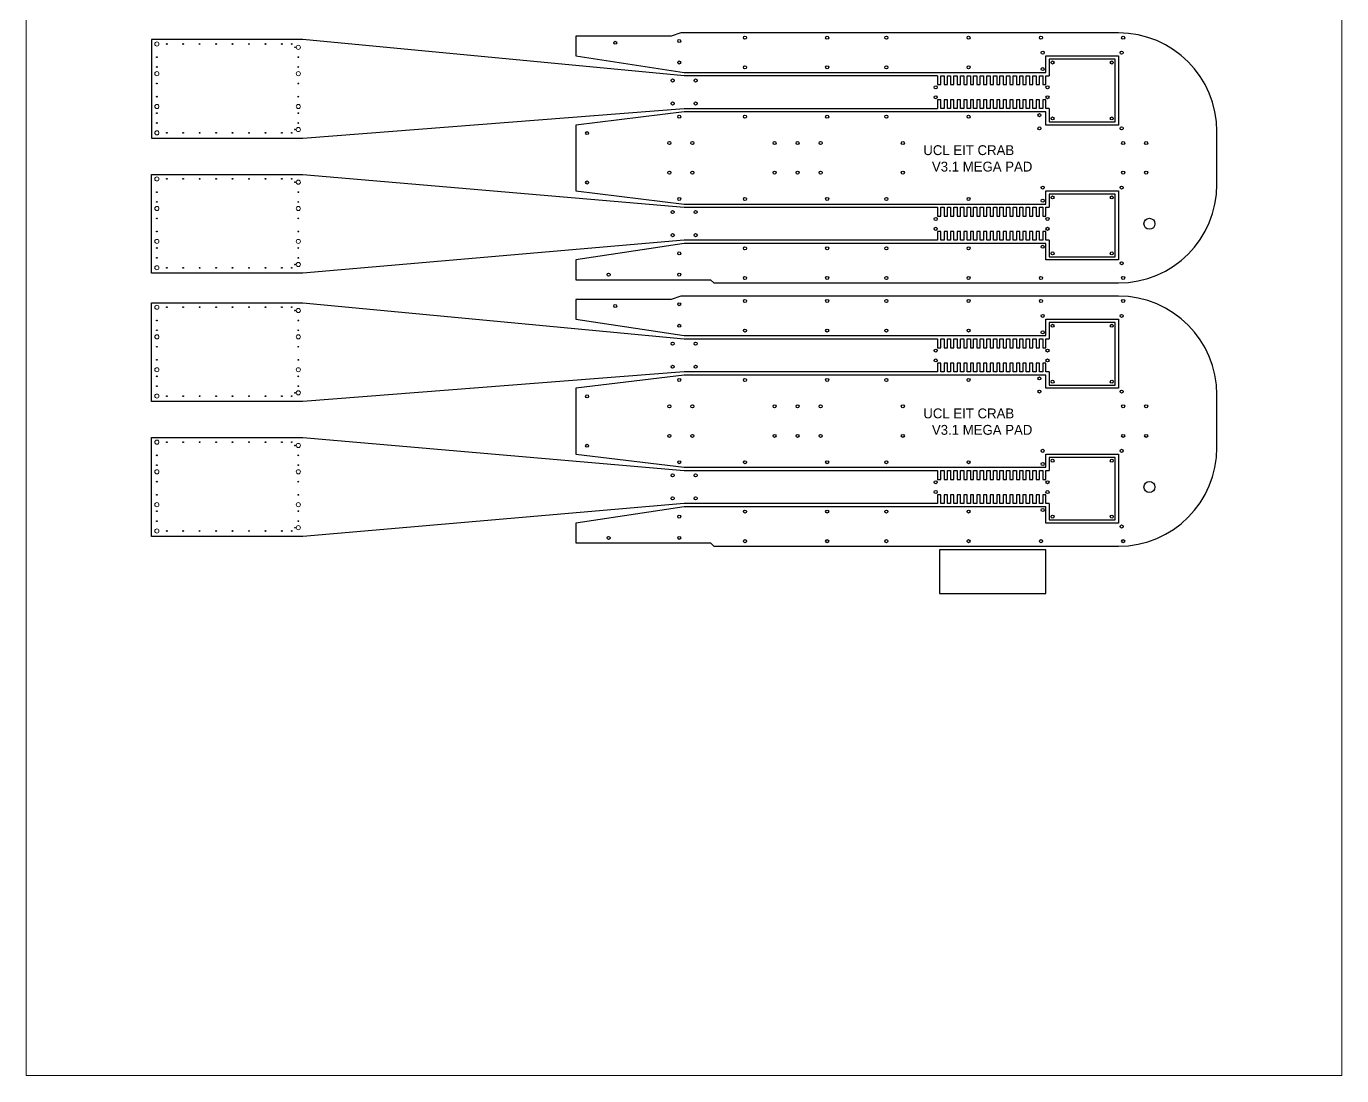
# Model space of a CAD drawing. Header units: millimetres. Extents: x 43.3 to 83.3, y 94.2 to 164.2.
# Drawn here: x 43.29 to 83.29, y 94.21 to 126.1 of the extents above; entities that cross this region are included whole.
import ezdxf

# ---------------------------------------------------------------- set-up
doc = ezdxf.new("R2010")
doc.units = ezdxf.units.MM
doc.layers.add('Foil', color=5, linetype='Continuous')

msp = doc.modelspace()

# ---------------------------------------------------------------- linework, layer by layer
at = {"layer": 'Foil', "linetype": 'Continuous', "lineweight": 0}
for p, q in [((43.292, 94.211), (43.292, 164.211)), ((83.292, 164.211), (83.292, 94.211)), ((83.292, 94.211), (43.292, 94.211))]:
    msp.add_line(p, q, dxfattribs=at)
at = {"layer": 'Foil'}
for p, q in [((51.7, 125.7), (47.1, 125.7)), ((47.1, 125.7), (47.1, 122.7)), ((63.3, 124.6), (51.7, 125.7)), ((62.9, 125.8), (60, 125.8)), ((60, 125.8), (60, 125.2)), ((63.2, 125.9), (62.9, 125.8)), ((76.5, 125.9), (63.2, 125.9)), ((60, 125.2), (63.3, 124.7)), ((74.3, 124.7), (74.3, 125.2)), ((74.3, 125.2), (76.5, 125.2)), ((76.5, 125.2), (76.5, 123.1)), ((76.4, 125.1), (74.4, 125.1)), ((74.4, 125.1), (74.4, 124.6)), ((76.4, 123.2), (76.4, 125.1)), ((63.3, 124.7), (74.3, 124.7)), ((71, 124.6), (63.3, 124.6)), ((71, 124.6), (71, 124.333)), ((71.1, 124.333), (71.1, 124.6)), ((71.1, 124.6), (71.2, 124.6)), ((71.2, 124.6), (71.2, 124.333)), ((71.3, 124.333), (71.3, 124.6)), ((71.3, 124.6), (71.4, 124.6)), ((71.4, 124.6), (71.4, 124.333)), ((71.5, 124.333), (71.5, 124.6)), ((71.5, 124.6), (71.6, 124.6)), ((71.6, 124.6), (71.6, 124.333)), ((71.7, 124.333), (71.7, 124.6)), ((71.7, 124.6), (71.8, 124.6)), ((71.8, 124.6), (71.8, 124.333)), ((71.9, 124.333), (71.9, 124.6)), ((71.9, 124.6), (72, 124.6)), ((72, 124.6), (72, 124.333)), ((72.1, 124.333), (72.1, 124.6)), ((72.1, 124.6), (72.2, 124.6)), ((72.2, 124.6), (72.2, 124.333)), ((72.3, 124.333), (72.3, 124.6)), ((72.3, 124.6), (72.4, 124.6)), ((72.4, 124.6), (72.4, 124.333)), ((72.5, 124.333), (72.5, 124.6)), ((72.5, 124.6), (72.6, 124.6)), ((72.6, 124.6), (72.6, 124.333)), ((72.7, 124.333), (72.7, 124.6)), ((72.7, 124.6), (72.8, 124.6)), ((72.8, 124.6), (72.8, 124.333)), ((72.9, 124.333), (72.9, 124.6)), ((72.9, 124.6), (73, 124.6)), ((73, 124.6), (73, 124.333)), ((73.1, 124.333), (73.1, 124.6)), ((73.1, 124.6), (73.2, 124.6)), ((73.2, 124.6), (73.2, 124.333)), ((73.3, 124.333), (73.3, 124.6)), ((73.3, 124.6), (73.4, 124.6)), ((73.4, 124.6), (73.4, 124.333)), ((73.5, 124.333), (73.5, 124.6)), ((73.5, 124.6), (73.6, 124.6)), ((73.6, 124.6), (73.6, 124.333)), ((73.7, 124.333), (73.7, 124.6)), ((73.7, 124.6), (73.8, 124.6)), ((73.8, 124.6), (73.8, 124.333)), ((73.9, 124.333), (73.9, 124.6)), ((73.9, 124.6), (74, 124.6)), ((74, 124.6), (74, 124.333)), ((74.1, 124.333), (74.1, 124.6)), ((74.1, 124.6), (74.2, 124.6)), ((74.2, 124.6), (74.2, 124.333)), ((74.3, 124.333), (74.3, 124.6)), ((74.3, 124.6), (74.4, 124.6)), ((71, 124.333), (71.1, 124.333)), ((71.2, 124.333), (71.3, 124.333)), ((71.4, 124.333), (71.5, 124.333)), ((71.6, 124.333), (71.7, 124.333)), ((71.8, 124.333), (71.9, 124.333)), ((72, 124.333), (72.1, 124.333)), ((72.2, 124.333), (72.3, 124.333)), ((72.4, 124.333), (72.5, 124.333)), ((72.6, 124.333), (72.7, 124.333)), ((72.8, 124.333), (72.9, 124.333)), ((73, 124.333), (73.1, 124.333)), ((73.2, 124.333), (73.3, 124.333)), ((73.4, 124.333), (73.5, 124.333)), ((73.6, 124.333), (73.7, 124.333)), ((73.8, 124.333), (73.9, 124.333)), ((74, 124.333), (74.1, 124.333)), ((74.2, 124.333), (74.3, 124.333)), ((51.7, 122.7), (63.3, 123.6)), ((63.3, 123.6), (71, 123.6)), ((71.1, 123.867), (71, 123.867)), ((71, 123.867), (71, 123.6)), ((71.1, 123.6), (71.1, 123.867)), ((71.3, 123.867), (71.2, 123.867)), ((71.2, 123.867), (71.2, 123.6)), ((71.3, 123.6), (71.3, 123.867)), ((71.5, 123.867), (71.4, 123.867)), ((71.4, 123.867), (71.4, 123.6)), ((71.5, 123.6), (71.5, 123.867)), ((71.7, 123.867), (71.6, 123.867)), ((71.6, 123.867), (71.6, 123.6)), ((71.7, 123.6), (71.7, 123.867)), ((71.9, 123.867), (71.8, 123.867)), ((71.8, 123.867), (71.8, 123.6)), ((71.9, 123.6), (71.9, 123.867)), ((72.1, 123.867), (72, 123.867)), ((72, 123.867), (72, 123.6)), ((72.1, 123.6), (72.1, 123.867)), ((72.3, 123.867), (72.2, 123.867)), ((72.2, 123.867), (72.2, 123.6)), ((72.3, 123.6), (72.3, 123.867)), ((72.5, 123.867), (72.4, 123.867)), ((72.4, 123.867), (72.4, 123.6)), ((72.5, 123.6), (72.5, 123.867)), ((72.7, 123.867), (72.6, 123.867)), ((72.6, 123.867), (72.6, 123.6)), ((72.7, 123.6), (72.7, 123.867)), ((72.9, 123.867), (72.8, 123.867)), ((72.8, 123.867), (72.8, 123.6)), ((72.9, 123.6), (72.9, 123.867)), ((73.1, 123.867), (73, 123.867)), ((73, 123.867), (73, 123.6)), ((73.1, 123.6), (73.1, 123.867)), ((73.3, 123.867), (73.2, 123.867)), ((73.2, 123.867), (73.2, 123.6)), ((73.3, 123.6), (73.3, 123.867)), ((73.5, 123.867), (73.4, 123.867)), ((73.4, 123.867), (73.4, 123.6)), ((73.5, 123.6), (73.5, 123.867)), ((73.7, 123.867), (73.6, 123.867)), ((73.6, 123.867), (73.6, 123.6)), ((73.7, 123.6), (73.7, 123.867)), ((73.9, 123.867), (73.8, 123.867)), ((73.8, 123.867), (73.8, 123.6)), ((73.9, 123.6), (73.9, 123.867)), ((74.1, 123.867), (74, 123.867)), ((74, 123.867), (74, 123.6)), ((74.1, 123.6), (74.1, 123.867)), ((74.3, 123.867), (74.2, 123.867)), ((74.2, 123.867), (74.2, 123.6)), ((74.3, 123.6), (74.3, 123.867)), ((74.4, 123.6), (74.4, 123.2)), ((63.3, 123.5), (60, 123.1)), ((74.3, 123.5), (63.3, 123.5)), ((71.2, 123.6), (71.1, 123.6)), ((71.4, 123.6), (71.3, 123.6)), ((71.6, 123.6), (71.5, 123.6)), ((71.8, 123.6), (71.7, 123.6)), ((72, 123.6), (71.9, 123.6)), ((72.2, 123.6), (72.1, 123.6)), ((72.4, 123.6), (72.3, 123.6)), ((72.6, 123.6), (72.5, 123.6)), ((72.8, 123.6), (72.7, 123.6)), ((73, 123.6), (72.9, 123.6)), ((73.2, 123.6), (73.1, 123.6)), ((73.4, 123.6), (73.3, 123.6)), ((73.6, 123.6), (73.5, 123.6)), ((73.8, 123.6), (73.7, 123.6)), ((74, 123.6), (73.9, 123.6)), ((74.2, 123.6), (74.1, 123.6)), ((74.4, 123.6), (74.3, 123.6)), ((74.3, 123.1), (74.3, 123.5)), ((74.4, 123.2), (76.4, 123.2)), ((60, 123.1), (60, 121.1)), ((76.5, 123.1), (74.3, 123.1)), ((79.5, 121.3), (79.5, 122.9)), ((47.1, 122.7), (51.7, 122.7)), ((47.1, 118.6), (47.1, 121.6)), ((47.1, 121.6), (51.7, 121.6)), ((51.7, 121.6), (63.3, 120.6)), ((60, 121.1), (63.3, 120.7)), ((74.3, 120.7), (74.3, 121.1)), ((74.3, 121.1), (76.5, 121.1)), ((76.4, 121), (74.4, 121)), ((74.4, 121), (74.4, 120.6)), ((76.4, 119.1), (76.4, 121)), ((76.5, 121.1), (76.5, 119)), ((63.3, 120.7), (74.3, 120.7)), ((63.3, 120.6), (71, 120.6)), ((71, 120.6), (71, 120.333)), ((71.1, 120.333), (71.1, 120.6)), ((71.1, 120.6), (71.2, 120.6)), ((71.2, 120.6), (71.2, 120.333)), ((71.3, 120.333), (71.3, 120.6)), ((71.3, 120.6), (71.4, 120.6)), ((71.4, 120.6), (71.4, 120.333)), ((71.5, 120.333), (71.5, 120.6)), ((71.5, 120.6), (71.6, 120.6)), ((71.6, 120.6), (71.6, 120.333)), ((71.7, 120.333), (71.7, 120.6)), ((71.7, 120.6), (71.8, 120.6)), ((71.8, 120.6), (71.8, 120.333)), ((71.9, 120.333), (71.9, 120.6)), ((71.9, 120.6), (72, 120.6)), ((72, 120.6), (72, 120.333)), ((72.1, 120.333), (72.1, 120.6)), ((72.1, 120.6), (72.2, 120.6)), ((72.2, 120.6), (72.2, 120.333)), ((72.3, 120.333), (72.3, 120.6)), ((72.3, 120.6), (72.4, 120.6)), ((72.4, 120.6), (72.4, 120.333)), ((72.5, 120.333), (72.5, 120.6)), ((72.5, 120.6), (72.6, 120.6)), ((72.6, 120.6), (72.6, 120.333)), ((72.7, 120.333), (72.7, 120.6)), ((72.7, 120.6), (72.8, 120.6)), ((72.8, 120.6), (72.8, 120.333)), ((72.9, 120.333), (72.9, 120.6)), ((72.9, 120.6), (73, 120.6)), ((73, 120.6), (73, 120.333)), ((73.1, 120.333), (73.1, 120.6)), ((73.1, 120.6), (73.2, 120.6)), ((73.2, 120.6), (73.2, 120.333)), ((73.3, 120.333), (73.3, 120.6)), ((73.3, 120.6), (73.4, 120.6)), ((73.4, 120.6), (73.4, 120.333)), ((73.5, 120.333), (73.5, 120.6)), ((73.5, 120.6), (73.6, 120.6)), ((73.6, 120.6), (73.6, 120.333)), ((73.7, 120.333), (73.7, 120.6)), ((73.7, 120.6), (73.8, 120.6)), ((73.8, 120.6), (73.8, 120.333)), ((73.9, 120.333), (73.9, 120.6)), ((73.9, 120.6), (74, 120.6)), ((74, 120.6), (74, 120.333)), ((74.1, 120.333), (74.1, 120.6)), ((74.1, 120.6), (74.2, 120.6)), ((74.2, 120.6), (74.2, 120.333)), ((74.3, 120.333), (74.3, 120.6)), ((74.3, 120.6), (74.4, 120.6)), ((71, 120.333), (71.1, 120.333)), ((71.2, 120.333), (71.3, 120.333)), ((71.4, 120.333), (71.5, 120.333)), ((71.6, 120.333), (71.7, 120.333)), ((71.8, 120.333), (71.9, 120.333)), ((72, 120.333), (72.1, 120.333)), ((72.2, 120.333), (72.3, 120.333)), ((72.4, 120.333), (72.5, 120.333)), ((72.6, 120.333), (72.7, 120.333)), ((72.8, 120.333), (72.9, 120.333)), ((73, 120.333), (73.1, 120.333)), ((73.2, 120.333), (73.3, 120.333)), ((73.4, 120.333), (73.5, 120.333)), ((73.6, 120.333), (73.7, 120.333)), ((73.8, 120.333), (73.9, 120.333)), ((74, 120.333), (74.1, 120.333)), ((74.2, 120.333), (74.3, 120.333)), ((63.3, 119.6), (51.7, 118.6)), ((70.7, 119.6), (63.3, 119.6)), ((71, 119.6), (70.7, 119.6)), ((71.1, 119.867), (71, 119.867)), ((71, 119.867), (71, 119.6)), ((71.1, 119.6), (71.1, 119.867)), ((71.3, 119.867), (71.2, 119.867)), ((71.2, 119.867), (71.2, 119.6)), ((71.3, 119.6), (71.3, 119.867)), ((71.5, 119.867), (71.4, 119.867)), ((71.4, 119.867), (71.4, 119.6)), ((71.5, 119.6), (71.5, 119.867)), ((71.7, 119.867), (71.6, 119.867)), ((71.6, 119.867), (71.6, 119.6)), ((71.7, 119.6), (71.7, 119.867)), ((71.9, 119.867), (71.8, 119.867)), ((71.8, 119.867), (71.8, 119.6)), ((71.9, 119.6), (71.9, 119.867)), ((72.1, 119.867), (72, 119.867)), ((72, 119.867), (72, 119.6)), ((72.1, 119.6), (72.1, 119.867)), ((72.3, 119.867), (72.2, 119.867)), ((72.2, 119.867), (72.2, 119.6)), ((72.3, 119.6), (72.3, 119.867)), ((72.5, 119.867), (72.4, 119.867)), ((72.4, 119.867), (72.4, 119.6)), ((72.5, 119.6), (72.5, 119.867)), ((72.7, 119.867), (72.6, 119.867)), ((72.6, 119.867), (72.6, 119.6)), ((72.7, 119.6), (72.7, 119.867)), ((72.9, 119.867), (72.8, 119.867)), ((72.8, 119.867), (72.8, 119.6)), ((72.9, 119.6), (72.9, 119.867)), ((73.1, 119.867), (73, 119.867)), ((73, 119.867), (73, 119.6)), ((73.1, 119.6), (73.1, 119.867)), ((73.3, 119.867), (73.2, 119.867)), ((73.2, 119.867), (73.2, 119.6)), ((73.3, 119.6), (73.3, 119.867)), ((73.5, 119.867), (73.4, 119.867)), ((73.4, 119.867), (73.4, 119.6)), ((73.5, 119.6), (73.5, 119.867)), ((73.7, 119.867), (73.6, 119.867)), ((73.6, 119.867), (73.6, 119.6)), ((73.7, 119.6), (73.7, 119.867)), ((73.9, 119.867), (73.8, 119.867)), ((73.8, 119.867), (73.8, 119.6)), ((73.9, 119.6), (73.9, 119.867)), ((74.1, 119.867), (74, 119.867)), ((74, 119.867), (74, 119.6)), ((74.1, 119.6), (74.1, 119.867)), ((74.3, 119.867), (74.2, 119.867)), ((74.2, 119.867), (74.2, 119.6)), ((74.3, 119.6), (74.3, 119.867)), ((74.4, 119.6), (74.4, 119.1)), ((63.3, 119.5), (60, 119)), ((74.3, 119.5), (63.3, 119.5)), ((71.2, 119.6), (71.1, 119.6)), ((71.4, 119.6), (71.3, 119.6)), ((71.6, 119.6), (71.5, 119.6)), ((71.8, 119.6), (71.7, 119.6)), ((72, 119.6), (71.9, 119.6)), ((72.2, 119.6), (72.1, 119.6)), ((72.4, 119.6), (72.3, 119.6)), ((72.6, 119.6), (72.5, 119.6)), ((72.8, 119.6), (72.7, 119.6)), ((73, 119.6), (72.9, 119.6)), ((73.2, 119.6), (73.1, 119.6)), ((73.4, 119.6), (73.3, 119.6)), ((73.6, 119.6), (73.5, 119.6)), ((73.8, 119.6), (73.7, 119.6)), ((74, 119.6), (73.9, 119.6)), ((74.2, 119.6), (74.1, 119.6)), ((74.4, 119.6), (74.3, 119.6)), ((74.3, 119), (74.3, 119.5)), ((60, 119), (60, 118.4)), ((76.5, 119), (74.3, 119)), ((74.4, 119.1), (76.4, 119.1)), ((51.7, 118.6), (47.1, 118.6)), ((60, 118.4), (64.1, 118.4)), ((64.1, 118.4), (64.2, 118.3)), ((64.2, 118.3), (76.5, 118.3)), ((47.1, 114.7), (47.1, 117.7)), ((47.1, 117.7), (51.7, 117.7)), ((51.7, 117.7), (63.3, 116.6)), ((62.9, 117.8), (60, 117.8)), ((60, 117.8), (60, 117.2)), ((63.2, 117.9), (62.9, 117.8)), ((76.5, 117.9), (63.2, 117.9)), ((60, 117.2), (63.3, 116.7)), ((74.3, 116.7), (74.3, 117.2)), ((74.3, 117.2), (76.5, 117.2)), ((76.4, 117.1), (74.4, 117.1)), ((74.4, 117.1), (74.4, 116.6)), ((76.4, 115.2), (76.4, 117.1)), ((76.5, 117.2), (76.5, 115.1)), ((63.3, 116.7), (74.3, 116.7)), ((63.3, 116.6), (70.7, 116.6)), ((70.7, 116.6), (71, 116.6)), ((71, 116.6), (71, 116.333)), ((71.1, 116.333), (71.1, 116.6)), ((71.1, 116.6), (71.2, 116.6)), ((71.2, 116.6), (71.2, 116.333)), ((71.3, 116.333), (71.3, 116.6)), ((71.3, 116.6), (71.4, 116.6)), ((71.4, 116.6), (71.4, 116.333)), ((71.5, 116.333), (71.5, 116.6)), ((71.5, 116.6), (71.6, 116.6)), ((71.6, 116.6), (71.6, 116.333)), ((71.7, 116.333), (71.7, 116.6)), ((71.7, 116.6), (71.8, 116.6)), ((71.8, 116.6), (71.8, 116.333)), ((71.9, 116.333), (71.9, 116.6)), ((71.9, 116.6), (72, 116.6)), ((72, 116.6), (72, 116.333)), ((72.1, 116.333), (72.1, 116.6)), ((72.1, 116.6), (72.2, 116.6)), ((72.2, 116.6), (72.2, 116.333)), ((72.3, 116.333), (72.3, 116.6)), ((72.3, 116.6), (72.4, 116.6)), ((72.4, 116.6), (72.4, 116.333)), ((72.5, 116.333), (72.5, 116.6)), ((72.5, 116.6), (72.6, 116.6)), ((72.6, 116.6), (72.6, 116.333)), ((72.7, 116.333), (72.7, 116.6)), ((72.7, 116.6), (72.8, 116.6)), ((72.8, 116.6), (72.8, 116.333)), ((72.9, 116.333), (72.9, 116.6)), ((72.9, 116.6), (73, 116.6)), ((73, 116.6), (73, 116.333)), ((73.1, 116.333), (73.1, 116.6)), ((73.1, 116.6), (73.2, 116.6)), ((73.2, 116.6), (73.2, 116.333)), ((73.3, 116.333), (73.3, 116.6)), ((73.3, 116.6), (73.4, 116.6)), ((73.4, 116.6), (73.4, 116.333)), ((73.5, 116.333), (73.5, 116.6)), ((73.5, 116.6), (73.6, 116.6)), ((73.6, 116.6), (73.6, 116.333)), ((73.7, 116.333), (73.7, 116.6)), ((73.7, 116.6), (73.8, 116.6)), ((73.8, 116.6), (73.8, 116.333)), ((73.9, 116.333), (73.9, 116.6)), ((73.9, 116.6), (74, 116.6)), ((74, 116.6), (74, 116.333)), ((74.1, 116.333), (74.1, 116.6)), ((74.1, 116.6), (74.2, 116.6)), ((74.2, 116.6), (74.2, 116.333)), ((74.3, 116.333), (74.3, 116.6)), ((74.3, 116.6), (74.4, 116.6)), ((71, 116.333), (71.1, 116.333)), ((71.2, 116.333), (71.3, 116.333)), ((71.4, 116.333), (71.5, 116.333)), ((71.6, 116.333), (71.7, 116.333)), ((71.8, 116.333), (71.9, 116.333)), ((72, 116.333), (72.1, 116.333)), ((72.2, 116.333), (72.3, 116.333)), ((72.4, 116.333), (72.5, 116.333)), ((72.6, 116.333), (72.7, 116.333)), ((72.8, 116.333), (72.9, 116.333)), ((73, 116.333), (73.1, 116.333)), ((73.2, 116.333), (73.3, 116.333)), ((73.4, 116.333), (73.5, 116.333)), ((73.6, 116.333), (73.7, 116.333)), ((73.8, 116.333), (73.9, 116.333)), ((74, 116.333), (74.1, 116.333)), ((74.2, 116.333), (74.3, 116.333)), ((71.1, 115.867), (71, 115.867)), ((71, 115.867), (71, 115.6)), ((71.1, 115.6), (71.1, 115.867)), ((71.3, 115.867), (71.2, 115.867)), ((71.2, 115.867), (71.2, 115.6)), ((71.3, 115.6), (71.3, 115.867)), ((71.5, 115.867), (71.4, 115.867)), ((71.4, 115.867), (71.4, 115.6)), ((71.5, 115.6), (71.5, 115.867)), ((71.7, 115.867), (71.6, 115.867)), ((71.6, 115.867), (71.6, 115.6)), ((71.7, 115.6), (71.7, 115.867)), ((71.9, 115.867), (71.8, 115.867)), ((71.8, 115.867), (71.8, 115.6)), ((71.9, 115.6), (71.9, 115.867)), ((72.1, 115.867), (72, 115.867)), ((72, 115.867), (72, 115.6)), ((72.1, 115.6), (72.1, 115.867)), ((72.3, 115.867), (72.2, 115.867)), ((72.2, 115.867), (72.2, 115.6)), ((72.3, 115.6), (72.3, 115.867)), ((72.5, 115.867), (72.4, 115.867)), ((72.4, 115.867), (72.4, 115.6)), ((72.5, 115.6), (72.5, 115.867)), ((72.7, 115.867), (72.6, 115.867)), ((72.6, 115.867), (72.6, 115.6)), ((72.7, 115.6), (72.7, 115.867)), ((72.9, 115.867), (72.8, 115.867)), ((72.8, 115.867), (72.8, 115.6)), ((72.9, 115.6), (72.9, 115.867)), ((73.1, 115.867), (73, 115.867)), ((73, 115.867), (73, 115.6)), ((73.1, 115.6), (73.1, 115.867)), ((73.3, 115.867), (73.2, 115.867)), ((73.2, 115.867), (73.2, 115.6)), ((73.3, 115.6), (73.3, 115.867)), ((73.5, 115.867), (73.4, 115.867)), ((73.4, 115.867), (73.4, 115.6)), ((73.5, 115.6), (73.5, 115.867)), ((73.7, 115.867), (73.6, 115.867)), ((73.6, 115.867), (73.6, 115.6)), ((73.7, 115.6), (73.7, 115.867)), ((73.9, 115.867), (73.8, 115.867)), ((73.8, 115.867), (73.8, 115.6)), ((73.9, 115.6), (73.9, 115.867)), ((74.1, 115.867), (74, 115.867)), ((74, 115.867), (74, 115.6)), ((74.1, 115.6), (74.1, 115.867)), ((74.3, 115.867), (74.2, 115.867)), ((74.2, 115.867), (74.2, 115.6)), ((74.3, 115.6), (74.3, 115.867)), ((63.3, 115.6), (51.7, 114.7)), ((63.3, 115.5), (60, 115.1)), ((70.7, 115.6), (63.3, 115.6)), ((74.3, 115.5), (63.3, 115.5)), ((71, 115.6), (70.7, 115.6)), ((71.2, 115.6), (71.1, 115.6)), ((71.4, 115.6), (71.3, 115.6)), ((71.6, 115.6), (71.5, 115.6)), ((71.8, 115.6), (71.7, 115.6)), ((72, 115.6), (71.9, 115.6)), ((72.2, 115.6), (72.1, 115.6)), ((72.4, 115.6), (72.3, 115.6)), ((72.6, 115.6), (72.5, 115.6)), ((72.8, 115.6), (72.7, 115.6)), ((73, 115.6), (72.9, 115.6)), ((73.2, 115.6), (73.1, 115.6)), ((73.4, 115.6), (73.3, 115.6)), ((73.6, 115.6), (73.5, 115.6)), ((73.8, 115.6), (73.7, 115.6)), ((74, 115.6), (73.9, 115.6)), ((74.2, 115.6), (74.1, 115.6)), ((74.4, 115.6), (74.3, 115.6)), ((74.3, 115.1), (74.3, 115.5)), ((74.4, 115.6), (74.4, 115.2)), ((60, 115.1), (60, 113.1)), ((76.5, 115.1), (74.3, 115.1)), ((74.4, 115.2), (76.4, 115.2)), ((79.5, 113.3), (79.5, 114.9)), ((51.7, 114.7), (47.1, 114.7)), ((47.1, 110.6), (47.1, 113.6)), ((47.1, 113.6), (51.7, 113.6)), ((51.7, 113.6), (63.3, 112.6)), ((60, 113.1), (63.3, 112.7)), ((74.3, 112.7), (74.3, 113.1)), ((74.3, 113.1), (76.5, 113.1)), ((76.4, 113), (74.4, 113)), ((74.4, 113), (74.4, 112.6)), ((76.4, 111.1), (76.4, 113)), ((76.5, 113.1), (76.5, 111)), ((63.3, 112.7), (74.3, 112.7)), ((63.3, 112.6), (70.7, 112.6)), ((70.7, 112.6), (71, 112.6)), ((71, 112.6), (71, 112.333)), ((71.1, 112.333), (71.1, 112.6)), ((71.1, 112.6), (71.2, 112.6)), ((71.2, 112.6), (71.2, 112.333)), ((71.3, 112.333), (71.3, 112.6)), ((71.3, 112.6), (71.4, 112.6)), ((71.4, 112.6), (71.4, 112.333)), ((71.5, 112.333), (71.5, 112.6)), ((71.5, 112.6), (71.6, 112.6)), ((71.6, 112.6), (71.6, 112.333)), ((71.7, 112.333), (71.7, 112.6)), ((71.7, 112.6), (71.8, 112.6)), ((71.8, 112.6), (71.8, 112.333)), ((71.9, 112.333), (71.9, 112.6)), ((71.9, 112.6), (72, 112.6)), ((72, 112.6), (72, 112.333)), ((72.1, 112.333), (72.1, 112.6)), ((72.1, 112.6), (72.2, 112.6)), ((72.2, 112.6), (72.2, 112.333)), ((72.3, 112.333), (72.3, 112.6)), ((72.3, 112.6), (72.4, 112.6)), ((72.4, 112.6), (72.4, 112.333)), ((72.5, 112.333), (72.5, 112.6)), ((72.5, 112.6), (72.6, 112.6)), ((72.6, 112.6), (72.6, 112.333)), ((72.7, 112.333), (72.7, 112.6)), ((72.7, 112.6), (72.8, 112.6)), ((72.8, 112.6), (72.8, 112.333)), ((72.9, 112.333), (72.9, 112.6)), ((72.9, 112.6), (73, 112.6)), ((73, 112.6), (73, 112.333)), ((73.1, 112.333), (73.1, 112.6)), ((73.1, 112.6), (73.2, 112.6)), ((73.2, 112.6), (73.2, 112.333)), ((73.3, 112.333), (73.3, 112.6)), ((73.3, 112.6), (73.4, 112.6)), ((73.4, 112.6), (73.4, 112.333)), ((73.5, 112.333), (73.5, 112.6)), ((73.5, 112.6), (73.6, 112.6)), ((73.6, 112.6), (73.6, 112.333)), ((73.7, 112.333), (73.7, 112.6)), ((73.7, 112.6), (73.8, 112.6)), ((73.8, 112.6), (73.8, 112.333)), ((73.9, 112.333), (73.9, 112.6)), ((73.9, 112.6), (74, 112.6)), ((74, 112.6), (74, 112.333)), ((74.1, 112.333), (74.1, 112.6)), ((74.1, 112.6), (74.2, 112.6)), ((74.2, 112.6), (74.2, 112.333)), ((74.3, 112.333), (74.3, 112.6)), ((74.3, 112.6), (74.4, 112.6)), ((71, 112.333), (71.1, 112.333)), ((71.2, 112.333), (71.3, 112.333)), ((71.4, 112.333), (71.5, 112.333)), ((71.6, 112.333), (71.7, 112.333)), ((71.8, 112.333), (71.9, 112.333)), ((72, 112.333), (72.1, 112.333)), ((72.2, 112.333), (72.3, 112.333)), ((72.4, 112.333), (72.5, 112.333)), ((72.6, 112.333), (72.7, 112.333)), ((72.8, 112.333), (72.9, 112.333)), ((73, 112.333), (73.1, 112.333)), ((73.2, 112.333), (73.3, 112.333)), ((73.4, 112.333), (73.5, 112.333)), ((73.6, 112.333), (73.7, 112.333)), ((73.8, 112.333), (73.9, 112.333)), ((74, 112.333), (74.1, 112.333)), ((74.2, 112.333), (74.3, 112.333)), ((71.1, 111.867), (71, 111.867)), ((71, 111.867), (71, 111.6)), ((71.1, 111.6), (71.1, 111.867)), ((71.3, 111.867), (71.2, 111.867)), ((71.2, 111.867), (71.2, 111.6)), ((71.3, 111.6), (71.3, 111.867)), ((71.5, 111.867), (71.4, 111.867)), ((71.4, 111.867), (71.4, 111.6)), ((71.5, 111.6), (71.5, 111.867)), ((71.7, 111.867), (71.6, 111.867)), ((71.6, 111.867), (71.6, 111.6)), ((71.7, 111.6), (71.7, 111.867)), ((71.9, 111.867), (71.8, 111.867)), ((71.8, 111.867), (71.8, 111.6)), ((71.9, 111.6), (71.9, 111.867)), ((72.1, 111.867), (72, 111.867)), ((72, 111.867), (72, 111.6)), ((72.1, 111.6), (72.1, 111.867)), ((72.3, 111.867), (72.2, 111.867)), ((72.2, 111.867), (72.2, 111.6)), ((72.3, 111.6), (72.3, 111.867)), ((72.5, 111.867), (72.4, 111.867)), ((72.4, 111.867), (72.4, 111.6)), ((72.5, 111.6), (72.5, 111.867)), ((72.7, 111.867), (72.6, 111.867)), ((72.6, 111.867), (72.6, 111.6)), ((72.7, 111.6), (72.7, 111.867)), ((72.9, 111.867), (72.8, 111.867)), ((72.8, 111.867), (72.8, 111.6)), ((72.9, 111.6), (72.9, 111.867)), ((73.1, 111.867), (73, 111.867)), ((73, 111.867), (73, 111.6)), ((73.1, 111.6), (73.1, 111.867)), ((73.3, 111.867), (73.2, 111.867)), ((73.2, 111.867), (73.2, 111.6)), ((73.3, 111.6), (73.3, 111.867)), ((73.5, 111.867), (73.4, 111.867)), ((73.4, 111.867), (73.4, 111.6)), ((73.5, 111.6), (73.5, 111.867)), ((73.7, 111.867), (73.6, 111.867)), ((73.6, 111.867), (73.6, 111.6)), ((73.7, 111.6), (73.7, 111.867)), ((73.9, 111.867), (73.8, 111.867)), ((73.8, 111.867), (73.8, 111.6)), ((73.9, 111.6), (73.9, 111.867)), ((74.1, 111.867), (74, 111.867)), ((74, 111.867), (74, 111.6)), ((74.1, 111.6), (74.1, 111.867)), ((74.3, 111.867), (74.2, 111.867)), ((74.2, 111.867), (74.2, 111.6)), ((74.3, 111.6), (74.3, 111.867)), ((63.3, 111.6), (51.7, 110.6)), ((63.3, 111.5), (60, 111)), ((70.7, 111.6), (63.3, 111.6)), ((74.3, 111.5), (63.3, 111.5)), ((71, 111.6), (70.7, 111.6)), ((71.2, 111.6), (71.1, 111.6)), ((71.4, 111.6), (71.3, 111.6)), ((71.6, 111.6), (71.5, 111.6)), ((71.8, 111.6), (71.7, 111.6)), ((72, 111.6), (71.9, 111.6)), ((72.2, 111.6), (72.1, 111.6)), ((72.4, 111.6), (72.3, 111.6)), ((72.6, 111.6), (72.5, 111.6)), ((72.8, 111.6), (72.7, 111.6)), ((73, 111.6), (72.9, 111.6)), ((73.2, 111.6), (73.1, 111.6)), ((73.4, 111.6), (73.3, 111.6)), ((73.6, 111.6), (73.5, 111.6)), ((73.8, 111.6), (73.7, 111.6)), ((74, 111.6), (73.9, 111.6)), ((74.2, 111.6), (74.1, 111.6)), ((74.4, 111.6), (74.3, 111.6)), ((74.3, 111), (74.3, 111.5)), ((74.4, 111.6), (74.4, 111.1)), ((60, 111), (60, 110.4)), ((76.5, 111), (74.3, 111)), ((74.4, 111.1), (76.4, 111.1)), ((51.7, 110.6), (47.1, 110.6)), ((60, 110.4), (64.1, 110.4)), ((64.1, 110.4), (64.2, 110.3)), ((64.2, 110.3), (76.5, 110.3)), ((74.3, 110.191), (71.057, 110.191)), ((71.057, 110.191), (71.057, 108.865)), ((74.3, 108.865), (74.3, 110.191)), ((71.057, 108.865), (74.3, 108.865))]:
    msp.add_line(p, q, dxfattribs=at)
at = {"layer": 'Foil', "linetype": 'Continuous', "lineweight": 0}
for centre in [(47.263, 125.563), (51.563, 125.463), (47.263, 124.663), (51.563, 124.663), (47.263, 123.663), (51.563, 123.663), (47.263, 122.863), (51.563, 122.963), (47.263, 121.463), (51.563, 121.363), (47.263, 120.563), (51.563, 120.563), (47.263, 119.563), (51.563, 119.563), (47.263, 118.763), (51.563, 118.863), (47.263, 117.563), (51.563, 117.463), (47.263, 116.663), (51.563, 116.663), (47.263, 115.663), (51.563, 115.663), (47.263, 114.863), (51.563, 114.963), (47.263, 113.463), (51.563, 113.363), (47.263, 112.563), (51.563, 112.563), (47.263, 111.563), (51.563, 111.563), (47.263, 110.763), (51.563, 110.863)]:
    msp.add_circle(centre, 0.0626, dxfattribs=at)
at = {"layer": 'Foil'}
for centre, radius in [((61.2, 125.6), 0.0463), ((63.146, 125.654), 0.0463), ((65.146, 125.754), 0.0463), ((67.646, 125.754), 0.0463), ((69.446, 125.754), 0.0463), ((71.946, 125.754), 0.0463), ((74.146, 125.754), 0.0463), ((76.646, 125.754), 0.0463), ((47.563, 125.563), 0.0114), ((48.063, 125.563), 0.0114), ((48.563, 125.563), 0.0114), ((49.063, 125.563), 0.0114), ((49.563, 125.563), 0.0114), ((50.063, 125.563), 0.0114), ((50.563, 125.563), 0.0114), ((51.063, 125.563), 0.0114), ((51.363, 125.563), 0.0114), ((51.463, 125.463), 0.0114), ((74.2, 125.3), 0.0463), ((76.6, 125.3), 0.0463), ((47.263, 125.163), 0.0114), ((47.263, 124.863), 0.0114), ((51.563, 125.163), 0.0114), ((51.563, 124.863), 0.0114), ((63.146, 125), 0.0463), ((65.146, 124.854), 0.0463), ((67.646, 124.854), 0.0463), ((69.446, 124.854), 0.0463), ((71.946, 124.854), 0.0463), ((74.2, 124.8), 0.0463), ((74.5, 125), 0.0463), ((76.3, 125), 0.0463), ((62.946, 124.454), 0.0463), ((63.646, 124.454), 0.0463), ((47.263, 124.363), 0.0114), ((51.563, 124.363), 0.0114), ((70.946, 124.246), 0.0463), ((74.346, 124.246), 0.0463), ((47.263, 123.963), 0.0114), ((51.563, 123.963), 0.0114), ((62.946, 123.754), 0.0463), ((63.646, 123.754), 0.0463), ((70.946, 123.946), 0.0463), ((74.346, 123.946), 0.0463), ((47.263, 123.463), 0.0114), ((51.563, 123.463), 0.0114), ((63.146, 123.354), 0.0463), ((65.146, 123.354), 0.0463), ((67.646, 123.354), 0.0463), ((69.446, 123.354), 0.0463), ((71.946, 123.354), 0.0463), ((74.1, 123.4), 0.0463), ((74.5, 123.3), 0.0463), ((76.3, 123.3), 0.0463), ((47.263, 123.163), 0.0114), ((47.563, 122.863), 0.0114), ((48.063, 122.863), 0.0114), ((48.563, 122.863), 0.0114), ((49.063, 122.863), 0.0114), ((49.563, 122.863), 0.0114), ((50.063, 122.863), 0.0114), ((50.563, 122.863), 0.0114), ((51.063, 122.863), 0.0114), ((51.363, 122.863), 0.0114), ((51.463, 122.963), 0.0114), ((51.563, 123.163), 0.0114), ((60.346, 122.854), 0.0463), ((74.1, 123), 0.0463), ((76.6, 123), 0.0463), ((62.846, 122.554), 0.0463), ((63.546, 122.554), 0.0463), ((66.046, 122.554), 0.0463), ((66.746, 122.554), 0.0463), ((67.446, 122.554), 0.0463), ((69.946, 122.554), 0.0463), ((76.646, 122.554), 0.0463), ((77.346, 122.554), 0.0463), ((62.846, 121.654), 0.0463), ((63.546, 121.654), 0.0463), ((66.046, 121.654), 0.0463), ((66.746, 121.654), 0.0463), ((67.446, 121.654), 0.0463), ((69.946, 121.654), 0.0463), ((76.646, 121.654), 0.0463), ((77.346, 121.654), 0.0463), ((47.563, 121.463), 0.0114), ((48.063, 121.463), 0.0114), ((48.563, 121.463), 0.0114), ((49.063, 121.463), 0.0114), ((49.563, 121.463), 0.0114), ((50.063, 121.463), 0.0114), ((50.563, 121.463), 0.0114), ((51.063, 121.463), 0.0114), ((51.363, 121.463), 0.0114), ((51.463, 121.363), 0.0114), ((60.346, 121.354), 0.0463), ((74.2, 121.2), 0.0463), ((76.6, 121.2), 0.0463), ((47.263, 121.063), 0.0114), ((51.563, 121.063), 0.0114), ((63.146, 120.854), 0.0463), ((65.146, 120.854), 0.0463), ((67.646, 120.854), 0.0463), ((69.446, 120.854), 0.0463), ((71.946, 120.854), 0.0463), ((74.2, 120.8), 0.0463), ((74.5, 120.9), 0.0463), ((76.3, 120.9), 0.0463), ((47.263, 120.763), 0.0114), ((51.563, 120.763), 0.0114), ((62.946, 120.454), 0.0463), ((63.646, 120.454), 0.0463), ((47.263, 120.263), 0.0114), ((51.563, 120.263), 0.0114), ((70.946, 120.246), 0.0463), ((74.346, 120.246), 0.0463), ((77.446, 120.1), 0.168), ((47.263, 119.863), 0.0114), ((51.563, 119.863), 0.0114), ((62.946, 119.754), 0.0463), ((63.646, 119.754), 0.0463), ((70.946, 119.946), 0.0463), ((74.346, 119.946), 0.0463), ((47.263, 119.363), 0.0114), ((51.563, 119.363), 0.0114), ((63.146, 119.2), 0.0463), ((65.146, 119.354), 0.0463), ((67.646, 119.354), 0.0463), ((69.446, 119.354), 0.0463), ((71.946, 119.354), 0.0463), ((74.2, 119.4), 0.0463), ((74.5, 119.2), 0.0463), ((76.3, 119.2), 0.0463), ((47.263, 119.063), 0.0114), ((51.463, 118.863), 0.0114), ((51.563, 119.063), 0.0114), ((76.6, 118.9), 0.0463), ((47.563, 118.763), 0.0114), ((48.063, 118.763), 0.0114), ((48.563, 118.763), 0.0114), ((49.063, 118.763), 0.0114), ((49.563, 118.763), 0.0114), ((50.063, 118.763), 0.0114), ((50.563, 118.763), 0.0114), ((51.063, 118.763), 0.0114), ((51.363, 118.763), 0.0114), ((61, 118.554), 0.0463), ((63.146, 118.554), 0.0463), ((65.146, 118.454), 0.0463), ((67.646, 118.454), 0.0463), ((69.446, 118.454), 0.0463), ((71.946, 118.454), 0.0463), ((74.146, 118.454), 0.0463), ((76.646, 118.454), 0.0463), ((61.2, 117.6), 0.0463), ((63.146, 117.654), 0.0463), ((65.146, 117.754), 0.0463), ((67.646, 117.754), 0.0463), ((69.446, 117.754), 0.0463), ((71.946, 117.754), 0.0463), ((74.146, 117.754), 0.0463), ((76.646, 117.754), 0.0463), ((47.563, 117.563), 0.0114), ((48.063, 117.563), 0.0114), ((48.563, 117.563), 0.0114), ((49.063, 117.563), 0.0114), ((49.563, 117.563), 0.0114), ((50.063, 117.563), 0.0114), ((50.563, 117.563), 0.0114), ((51.063, 117.563), 0.0114), ((51.363, 117.563), 0.0114), ((51.463, 117.463), 0.0114), ((74.2, 117.3), 0.0463), ((76.6, 117.3), 0.0463), ((47.263, 117.163), 0.0114), ((47.263, 116.863), 0.0114), ((51.563, 117.163), 0.0114), ((51.563, 116.863), 0.0114), ((63.146, 117), 0.0463), ((65.146, 116.854), 0.0463), ((67.646, 116.854), 0.0463), ((69.446, 116.854), 0.0463), ((71.946, 116.854), 0.0463), ((74.2, 116.8), 0.0463), ((74.5, 117), 0.0463), ((76.3, 117), 0.0463), ((62.946, 116.454), 0.0463), ((63.646, 116.454), 0.0463), ((47.263, 116.363), 0.0114), ((51.563, 116.363), 0.0114), ((70.946, 116.246), 0.0463), ((74.346, 116.246), 0.0463), ((47.263, 115.963), 0.0114), ((51.563, 115.963), 0.0114), ((62.946, 115.754), 0.0463), ((63.646, 115.754), 0.0463), ((70.946, 115.946), 0.0463), ((74.346, 115.946), 0.0463), ((47.263, 115.463), 0.0114), ((51.563, 115.463), 0.0114), ((63.146, 115.354), 0.0463), ((65.146, 115.354), 0.0463), ((67.646, 115.354), 0.0463), ((69.446, 115.354), 0.0463), ((71.946, 115.354), 0.0463), ((74.1, 115.4), 0.0463), ((74.5, 115.3), 0.0463), ((76.3, 115.3), 0.0463), ((47.263, 115.163), 0.0114), ((47.563, 114.863), 0.0114), ((48.063, 114.863), 0.0114), ((48.563, 114.863), 0.0114), ((49.063, 114.863), 0.0114), ((49.563, 114.863), 0.0114), ((50.063, 114.863), 0.0114), ((50.563, 114.863), 0.0114), ((51.063, 114.863), 0.0114), ((51.363, 114.863), 0.0114), ((51.463, 114.963), 0.0114), ((51.563, 115.163), 0.0114), ((60.346, 114.854), 0.0463), ((74.1, 115), 0.0463), ((76.6, 115), 0.0463), ((62.846, 114.554), 0.0463), ((63.546, 114.554), 0.0463), ((66.046, 114.554), 0.0463), ((66.746, 114.554), 0.0463), ((67.446, 114.554), 0.0463), ((69.946, 114.554), 0.0463), ((76.646, 114.554), 0.0463), ((77.346, 114.554), 0.0463), ((62.846, 113.654), 0.0463), ((63.546, 113.654), 0.0463), ((66.046, 113.654), 0.0463), ((66.746, 113.654), 0.0463), ((67.446, 113.654), 0.0463), ((69.946, 113.654), 0.0463), ((76.646, 113.654), 0.0463), ((77.346, 113.654), 0.0463), ((47.563, 113.463), 0.0114), ((48.063, 113.463), 0.0114), ((48.563, 113.463), 0.0114), ((49.063, 113.463), 0.0114), ((49.563, 113.463), 0.0114), ((50.063, 113.463), 0.0114), ((50.563, 113.463), 0.0114), ((51.063, 113.463), 0.0114), ((51.363, 113.463), 0.0114), ((51.463, 113.363), 0.0114), ((60.346, 113.354), 0.0463), ((74.2, 113.2), 0.0463), ((76.6, 113.2), 0.0463), ((47.263, 113.063), 0.0114), ((51.563, 113.063), 0.0114), ((63.146, 112.854), 0.0463), ((65.146, 112.854), 0.0463), ((67.646, 112.854), 0.0463), ((69.446, 112.854), 0.0463), ((71.946, 112.854), 0.0463), ((74.2, 112.8), 0.0463), ((74.5, 112.9), 0.0463), ((76.3, 112.9), 0.0463), ((47.263, 112.763), 0.0114), ((51.563, 112.763), 0.0114), ((62.946, 112.454), 0.0463), ((63.646, 112.454), 0.0463), ((47.263, 112.263), 0.0114), ((51.563, 112.263), 0.0114), ((70.946, 112.246), 0.0463), ((74.346, 112.246), 0.0463), ((77.446, 112.1), 0.168), ((47.263, 111.863), 0.0114), ((51.563, 111.863), 0.0114), ((62.946, 111.754), 0.0463), ((63.646, 111.754), 0.0463), ((70.946, 111.946), 0.0463), ((74.346, 111.946), 0.0463), ((47.263, 111.363), 0.0114), ((51.563, 111.363), 0.0114), ((63.146, 111.2), 0.0463), ((65.146, 111.354), 0.0463), ((67.646, 111.354), 0.0463), ((69.446, 111.354), 0.0463), ((71.946, 111.354), 0.0463), ((74.2, 111.4), 0.0463), ((74.5, 111.2), 0.0463), ((76.3, 111.2), 0.0463), ((47.263, 111.063), 0.0114), ((51.463, 110.863), 0.0114), ((51.563, 111.063), 0.0114), ((76.6, 110.9), 0.0463), ((47.563, 110.763), 0.0114), ((48.063, 110.763), 0.0114), ((48.563, 110.763), 0.0114), ((49.063, 110.763), 0.0114), ((49.563, 110.763), 0.0114), ((50.063, 110.763), 0.0114), ((50.563, 110.763), 0.0114), ((51.063, 110.763), 0.0114), ((51.363, 110.763), 0.0114), ((61, 110.554), 0.0463), ((63.146, 110.554), 0.0463), ((65.146, 110.454), 0.0463), ((67.646, 110.454), 0.0463), ((69.446, 110.454), 0.0463), ((71.946, 110.454), 0.0463), ((74.146, 110.454), 0.0463), ((76.646, 110.454), 0.0463)]:
    msp.add_circle(centre, radius, dxfattribs=at)
for centre, start, end in [((76.5, 122.9), 0, 90), ((76.5, 121.3), 270, 0), ((76.5, 114.9), 0, 90), ((76.5, 113.3), 270, 0)]:
    msp.add_arc(centre, 3, start, end, dxfattribs=at)

# ---------------------------------------------------------------- texts
for s, p in [('UCL EIT CRAB', (70.569, 122.187)), ('V3.1 MEGA PAD', (70.831, 121.687)), ('UCL EIT CRAB', (70.569, 114.187)), ('V3.1 MEGA PAD', (70.831, 113.687))]:
    msp.add_text(s, height=0.3, dxfattribs=at).set_placement(p)

doc.saveas('drawing.dxf')
